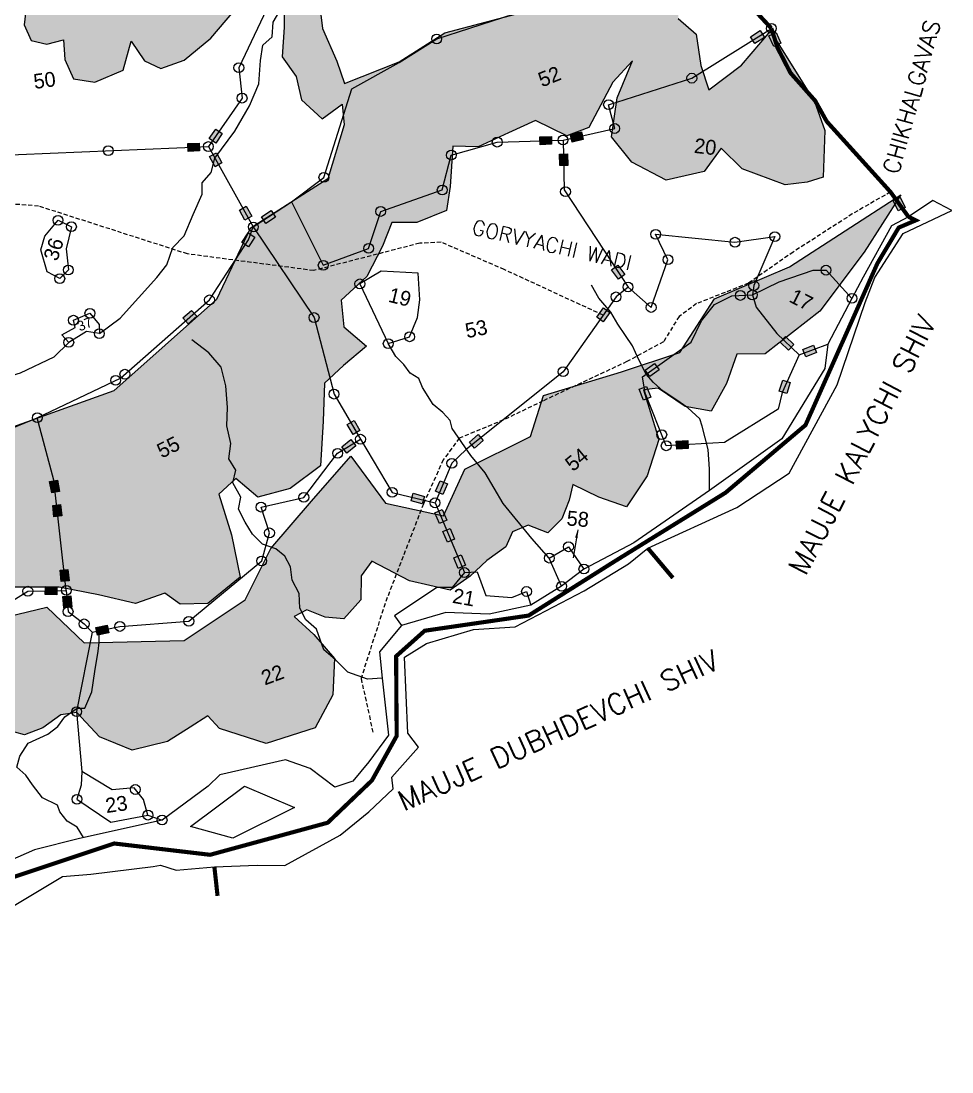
# Model space of a CAD drawing. Header units: metres. Extents: x 302946 to 305988, y 1950910 to 1953560.
# Drawn here: x 304876 to 305988, y 1950960 to 1952215 of the extents above; entities that cross this region are included whole.
import ezdxf

# ---------------------------------------------------------------- set-up
doc = ezdxf.new("R2010")
doc.units = ezdxf.units.M
for name, pattern in [('DASHDOT', [1, 0.5, -0.25, 0, -0.25]), ('DASHED', [0.75, 0.5, -0.25]), ('DIVIDE', [1.25, 0.5, -0.25, 0, -0.25, 0, -0.25])]:
    doc.linetypes.add(name, pattern=pattern)
for name, color, linetype in [('LINE_FOOTPATH', 1, 'DASHED'), ('LINE_WATER', 4, 'Continuous'), ('OFF', 1, 'Continuous'), ('POLY_HATCH', 12, 'Continuous'), ('POLY_PARCEL', 6, 'Continuous'), ('POLY_WATER', 4, 'Continuous'), ('SYM_ARROW', 1, 'Continuous'), ('SYM_STONE', 1, 'Continuous'), ('TEXT_MAPIN', 7, 'Continuous'), ('TEXT_MAPOUT', 7, 'Continuous'), ('TEXT_PARCEL', 7, 'Continuous'), ('V_BOUND_LINE', 7, 'Continuous'), ('V_BOUND_STREAM_LINE', 7, 'DASHDOT'), ('V_DIVIDE_LINE', 7, 'DIVIDE')]:
    doc.layers.add(name, color=color, linetype=linetype)
doc.styles.get("Standard").update_dxf_attribs({"font": 'simplex.shx'})
doc.styles.add('TEXT_MAP', font='')
doc.styles.get('TEXT_MAP').set_extended_font_data('Kruti Dev 050')
doc.dimstyles.get("Standard").update_dxf_attribs({"dimtxt": 0.18, "dimasz": 0.18, "dimexe": 0.18, "dimexo": 0.0625, "dimgap": 0.09, "dimtad": 0, "dimtih": 1, "dimtoh": 1, "dimdec": 4, "dimzin": 0, "dimdsep": 46, "dimtxsty": 'Standard', "dimcen": 0.09, "dimadec": 0, "dimazin": 0, "dimtfac": 1, "dimtdec": 4, "dimtofl": 0, "dimtmove": 0, "dimatfit": 3, "dimfxl": 1, "dimtolj": 1, "dimtzin": 0, "dimarcsym": 0})

# ---------------------------------------------------------------- blocks, each defined once
blk = doc.blocks.new('STONE')
blk.add_circle((0, 0), 0.851)
blk = doc.blocks.new('STONESQUAREFILLED')
blk.add_hatch(color=256).paths.add_polyline_path([(0.7, -0.48), (0.7, 0.48), (-0.7, 0.48), (-0.7, -0.48)])
blk.add_lwpolyline([(-0.7, 0.48), (0.7, 0.48), (0.7, -0.48), (-0.7, -0.48)], close=True)
blk = doc.blocks.new('TEXTARROW')
blk.add_leader([(0.04, -0.01), (8.68, -0.01)], dimstyle='Standard', override={"dimtxt": 2.5, "dimasz": 2.5, "dimexe": 1.25, "dimexo": 0.625, "dimgap": 0.625, "dimtad": 1, "dimtih": 0, "dimtoh": 0, "dimzin": 8, "dimcen": 2.5, "dimtofl": 1})

msp = doc.modelspace()

# ---------------------------------------------------------------- hatches: boundary and pattern name
at = {"layer": 'POLY_HATCH'}
h = msp.add_hatch(dxfattribs=at)
h.set_pattern_fill('ZIGZAG', color=256, scale=9.852331, angle=-13.659, style=0)
h.set_pattern_definition([(346.341, (302661.87, 1951015.68), (37.78329, 23.00965), [31.28115, -31.28115]), (76.341, (302692.268, 1951008.293), (-23.00965, 37.78329), [31.28115, -31.28115])])
h.paths.add_polyline_path([(304968.4, 1951529.7), (305012.9, 1951519.4), (305047.7, 1951531.7), (305066.2, 1951518.6), (305099.2, 1951519.2), (305137.6, 1951550.7), (305127.2, 1951601.1), (305112.2, 1951649.7), (305132.4, 1951668.5), (305158.9, 1951646.4), (305197.3, 1951656.8), (305233.6, 1951683.7), (305236.9, 1951736.9), (305238.4, 1951782.5), (305261.2, 1951803.7), (305288.6, 1951826.8), (305261.4, 1951850), (305258.4, 1951881.5), (305289.1, 1951909.9), (305307.5, 1951946.3), (305318.9, 1951974.3), (305348.7, 1951974.6), (305384, 1951988.7), (305388.4, 1952017.4), (305391.6, 1952065.6), (305422.1, 1952064.7), (305458.1, 1952081.7), (305490.5, 1952096.5), (305527.9, 1952077.9), (305554.1, 1952088.1), (305582.9, 1952142.2), (305606.3, 1952167.8), (305587.9, 1952123.3), (305581.2, 1952077), (305605.6, 1952046.4), (305646.3, 1952024.9), (305691.8, 1952035.5), (305712.2, 1952063.3), (305737, 1952038.6), (305788.4, 1952019.6), (305815, 1952022.7), (305834.1, 1952028.7), (305836, 1952084.2), (305823.7, 1952119), (305770.9, 1952202.9), (305736.3, 1952162.4), (305697.3, 1952133), (305687.7, 1952162.1), (305682.1, 1952199.3), (305660.9, 1952218.1), (305663.1, 1952258.4), (305586.2, 1952251.4), (305524, 1952238.7), (305382.1, 1952201.1), (305327.7, 1952166.4), (305262.3, 1952140.4), (305253.1, 1952167.3), (305235.9, 1952206.3), (305225.2, 1952293.2), (305186, 1952306.7), (305126.4, 1952271.3), (305045.1, 1952242.1), (304990.5, 1952235.7), (304955.8, 1952244.6), (304919.9, 1952260.9), (304888.7, 1952301.3), (304847.3, 1952328), (304808.5, 1952336.9), (304763.8, 1952346.3), (304752.6, 1952368.7), (304755.2, 1952393.8), (304761.3, 1952421), (304772.7, 1952470.2), (304821, 1952567), (304796.2, 1952583.6), (304767.8, 1952614.2), (304742.5, 1952603.7), (304736.6, 1952589.5), (304702.6, 1952530.7), (304654.1, 1952495.5), (304605.4, 1952463.5), (304545, 1952474.6), (304480, 1952496), (304435.7, 1952519.3), (304404.7, 1952547.6), (304400.2, 1952589.5), (304382.9, 1952632.6), (304366.2, 1952661.4), (304343.7, 1952691.5), (304355.6, 1952713.4), (304371.8, 1952728.1), (304394.7, 1952741.2), (304398.7, 1952755.8), (304407, 1952775.5), (304436.6, 1952791), (304463.2, 1952786.1), (304490.9, 1952790), (304515.2, 1952800.7), (304521.4, 1952815.8), (304527.3, 1952834.1), (304541.2, 1952847.4), (304560.8, 1952851.2), (304576.7, 1952873), (304593.8, 1952899.6), (304611.3, 1952936.3), (304537.2, 1952961.8), (304535.7, 1952949.6), (304494.6, 1952953), (304472.7, 1952968.9), (304449.8, 1952967.9), (304425.7, 1952991.4), (304401.6, 1953010.9), (304380.8, 1952981.2), (304356.3, 1952916), (304317.7, 1952875.4), (304279.5, 1952874.1), (304251.8, 1952862.2), (304213.4, 1952830.7), (304206.4, 1952791.5), (304171.2, 1952765.2), (304153.2, 1952738.8), (304124.7, 1952715), (304090.9, 1952698.5), (304085.4, 1952719.5), (304087.8, 1952756.7), (304098.2, 1952793.1), (304112.4, 1952816.3), (304101.9, 1952837.6), (304104.7, 1952863.6), (304118.2, 1952896.2), (304117.6, 1952925.1), (304128.3, 1952950.2), (304148.1, 1953033.7), (304135.9, 1953075), (304128.7, 1953060.1), (304103.1, 1952998.2), (304103.9, 1952962.2), (304077.1, 1952936.9), (304075.5, 1952911.6), (304062.4, 1952897.1), (304043.2, 1952866), (304053, 1952845.9), (304060.4, 1952820.4), (304032.6, 1952795.4), (304033.3, 1952775.5), (303996.3, 1952704.3), (303982.7, 1952629.4), (303973.5, 1952564.6), (304007.9, 1952525.4), (304070.4, 1952526.9), (304129.2, 1952579.7), (304166.7, 1952648.8), (304197.9, 1952692.2), (304213.6, 1952683.8), (304188.3, 1952631.9), (304147.2, 1952576.9), (304133.6, 1952519.1), (304112.1, 1952482.5), (304114.2, 1952443.1), (304093.8, 1952403.2), (304046.3, 1952379.9), (303988.7, 1952390.4), (303965, 1952431.9), (303948.9, 1952475.7), (303938.9, 1952528.1), (303944.4, 1952573.7), (303957.1, 1952615.5), (303979.3, 1952650.9), (303976.6, 1952679.3), (303983.2, 1952708.5), (303988.9, 1952733.9), (304017.1, 1952794.1), (304021.3, 1952859.2), (304046.7, 1952924.1), (303989.8, 1952874.9), (303961.7, 1952819.7), (303957.8, 1952755.6), (303935, 1952730.3), (303936.5, 1952693.1), (303904.1, 1952657.1), (303894.2, 1952614.6), (303872.6, 1952598.2), (303841.6, 1952547.7), (303848.5, 1952524.3), (303830.2, 1952513.1), (303808.6, 1952488.6), (303805.7, 1952466.6), (303778.8, 1952453.5), (303768.8, 1952401.9), (303734.2, 1952365.4), (303678.5, 1952350.2), (303647.4, 1952311.9), (303626.9, 1952296.2), (303595.5, 1952322.5), (303545.6, 1952289.7), (303494, 1952262.4), (303465.6, 1952214.3), (303455, 1952218.4), (303409.4, 1952190.6), (303386.5, 1952140.2), (303369, 1952103.6), (303338.6, 1952080.2), (303323, 1952051.2), (303314.2, 1952025.6), (303299.6, 1951992.3), (303298.7, 1951957.7), (303316.9, 1951926.5), (303310.5, 1951902.4), (303300.8, 1951877), (303316.6, 1951848.4), (303317.6, 1951825.5), (303321.4, 1951784.7), (303359, 1951758.9), (303388.9, 1951730), (303384.5, 1951693.2), (303347.4, 1951667.4), (303306.3, 1951641.6), (303292.6, 1951604), (303325.8, 1951568.2), (303341.6, 1951543.7), (303301.5, 1951530.7), (303300, 1951501.4), (303326.2, 1951474.3), (303376.8, 1951443.3), (303362.4, 1951436.2), (303353.1, 1951416.8), (303367.3, 1951389.7), (303422, 1951413.2), (303412.8, 1951377.6), (303440.5, 1951318.9), (303482.4, 1951290), (303490.6, 1951255.2), (303532, 1951248.7), (303536.1, 1951218), (303612, 1951170.8), (303727.3, 1951115), (303780.5, 1951074.3), (303802.1, 1951032.2), (303834.4, 1950996.7), (303864.2, 1951005), (303892.8, 1951008.7), (303915.6, 1950996.6), (303938.7, 1950985.4), (303965.4, 1950997.6), (303998.1, 1950997.2), (304027.1, 1950989.7), (304050.5, 1951000.6), (304072.4, 1951009.9), (304088.5, 1951003.5), (304151.2, 1951014), (304207, 1951021.1), (304273.6, 1951035.7), (304321, 1951054), (304361.2, 1951076), (304401, 1951088), (304438.7, 1951091.4), (304474.1, 1951114.6), (304501.9, 1951139.6), (304531.4, 1951130), (304575.6, 1951122.7), (304628, 1951132.7), (304676.3, 1951154.8), (304712.8, 1951194.8), (304745.3, 1951230.8), (304730.9, 1951265.1), (304707.2, 1951294.6), (304730.6, 1951309.6), (304772.6, 1951305.9), (304815, 1951316.3), (304834.7, 1951349.4), (304832.7, 1951380.6), (304839.3, 1951397.7), (304857, 1951368.6), (304880.3, 1951362.5), (304902, 1951370.8), (304923.5, 1951386.3), (304942.8, 1951389.2), (304969.6, 1951360), (305008.6, 1951343.9), (305051, 1951354.3), (305077.9, 1951371.5), (305098.9, 1951385), (305112.9, 1951370), (305168.6, 1951351.9), (305227.2, 1951370.5), (305248.4, 1951410.2), (305250.4, 1951453.6), (305225.6, 1951482.4), (305202, 1951503.8), (305217.5, 1951511.6), (305239.1, 1951502.8), (305261.4, 1951500.9), (305281.6, 1951523.8), (305282, 1951552.4), (305294.8, 1951570), (305340.1, 1951546.4), (305388.4, 1951535.1), (305412.2, 1951552.1), (305432.4, 1951570.8), (305455, 1951587), (305462.9, 1951604.8), (305481.5, 1951612.9), (305505, 1951603.7), (305521.7, 1951620.3), (305530.7, 1951642.8), (305534.8, 1951661.5), (305565.9, 1951646.4), (305599, 1951634.8), (305623.6, 1951671.7), (305637.7, 1951715.2), (305619.3, 1951774.6), (305636.9, 1951776.4), (305669, 1951754.5), (305700, 1951749), (305718.6, 1951782.3), (305730.7, 1951817.2), (305764.6, 1951817.5), (305830.1, 1951868.7), (305883, 1951939.1), (305926.5, 1952007.7), (305793.9, 1951921.4), (305704.3, 1951883.1), (305662.9, 1951819), (305593.2, 1951796.1), (305500, 1951767.8), (305484.5, 1951718.6), (305405.9, 1951679.7), (305380.6, 1951623.8), (305311.2, 1951639.2), (305269.7, 1951695.1), (305222.8, 1951641.5), (305174.3, 1951585.1), (305143.7, 1951523.5), (305070.8, 1951475.1), (304951.4, 1951472.3), (304906.7, 1951515), (304838.7, 1951498.7), (304798.8, 1951532.1), (304746.5, 1951464.6), (304709.4, 1951476.1), (304704.7, 1951425.3), (304650.3, 1951382.5), (304596.1, 1951394.2), (304577.4, 1951331.7), (304491.6, 1951288.4), (304425.4, 1951246.5), (304353.8, 1951211.9), (304291, 1951155.1), (304248.9, 1951174.9), (304204.1, 1951196.4), (304212, 1951164.7), (304200, 1951133.8), (304175.1, 1951133.3), (304160.6, 1951117.1), (304132.5, 1951107.3), (304107.8, 1951078.5), (304059.7, 1951065.5), (304026.7, 1951035.7), (303986.7, 1951043.9), (303942.4, 1951038), (303898.1, 1951057.3), (303854.6, 1951059.3), (303846.6, 1951107.2), (303821.5, 1951105.7), (303793.2, 1951112.1), (303790, 1951142.6), (303740.4, 1951173.3), (303721.5, 1951213.8), (303672, 1951224.3), (303654, 1951260.4), (303602.8, 1951280.4), (303613.8, 1951327.7), (303589.9, 1951322.9), (303578.5, 1951344.4), (303558.5, 1951351.7), (303559.5, 1951370.2), (303525.4, 1951364.8), (303500.9, 1951403.6), (303478.6, 1951446.8), (303452.8, 1951487.9), (303440.3, 1951521.7), (303439, 1951555.9), (303426, 1951583.7), (303436.2, 1951607), (303428.9, 1951645.6), (303447.4, 1951686), (303491.8, 1951713), (303484.2, 1951733.5), (303444.2, 1951775), (303427.7, 1951816.9), (303413.2, 1951863.3), (303405.8, 1951910), (303395, 1951946.4), (303384, 1951973.8), (303397.7, 1952003.3), (303386.2, 1952032.8), (303399.5, 1952056.3), (303420.8, 1952054.7), (303422, 1952074.1), (303397.6, 1952104.7), (303408.8, 1952123.7), (303432, 1952154.9), (303465.1, 1952168.5), (303499.6, 1952187.9), (303523.7, 1952216.3), (303569.7, 1952233), (303575.8, 1952252.1), (303625.8, 1952268.7), (303631.8, 1952245.5), (303611.4, 1952221.7), (303593.5, 1952208.4), (303553.6, 1952212.6), (303520.9, 1952179.7), (303508.4, 1952134.8), (303539.8, 1952087.3), (303536.1, 1952057.4), (303525.6, 1952012), (303550.1, 1951965.2), (303588.5, 1951959.4), (303579.8, 1951925.7), (303570.1, 1951875.1), (303617.1, 1951838), (303685.8, 1951806.6), (303686.8, 1951779.7), (303616.5, 1951767), (303559.2, 1951745.1), (303576.1, 1951688), (303573.2, 1951644.8), (303577, 1951600), (303568.4, 1951575.3), (303525.7, 1951542.9), (303500.6, 1951500), (303519.2, 1951445.5), (303574.8, 1951410.3), (303630.8, 1951385.1), (303655.3, 1951338.3), (303684.1, 1951313.7), (303697.2, 1951265.6), (303752, 1951235.6), (303762.1, 1951208.4), (303803, 1951162.7), (303845.3, 1951126.7), (303878.2, 1951135.3), (303913.8, 1951140.8), (303901.8, 1951101.8), (303942.9, 1951065.1), (303999.6, 1951076.1), (304033.8, 1951110.6), (304055.4, 1951164.4), (304097.9, 1951158.6), (304139.1, 1951180.4), (304146.4, 1951212.4), (304167.2, 1951246.2), (304192.2, 1951259.8), (304234.8, 1951220.7), (304284.5, 1951199), (304307.8, 1951226.2), (304300.5, 1951260.7), (304340.7, 1951257.5), (304399.6, 1951260.9), (304422.9, 1951305.1), (304437.1, 1951340.5), (304471.1, 1951328.7), (304517.5, 1951355.3), (304548.2, 1951396.8), (304554.8, 1951434), (304559.2, 1951458.7), (304579.7, 1951441.1), (304619.5, 1951419.8), (304647.7, 1951450.8), (304669.1, 1951503.6), (304698.4, 1951530.3), (304727.8, 1951520.6), (304760, 1951526.4), (304760.9, 1951552.9), (304791.5, 1951548), (304857.4, 1951538.6), (304921.6, 1951538.6)])
h.paths.add_polyline_path([(304830.1, 1951717.3), (304741.2, 1951697.2), (304618.3, 1951637.9), (304582.5, 1951626.9), (304438.5, 1951536.3), (304371.4, 1951528.6), (304325.8, 1951524.8), (304313.3, 1951483.3), (304203.2, 1951484.2), (304148.2, 1951426.1), (304097.8, 1951402.3), (304065.9, 1951395.2), (304054.8, 1951446.4), (304042.5, 1951536.1), (304026.4, 1951629.7), (303949.3, 1951634.5), (303844.4, 1951607.8), (303769, 1951536.4), (303737.3, 1951518.7), (303657.5, 1951500.2), (303595.7, 1951485.1), (303612.2, 1951535.2), (303672.8, 1951616.9), (303715.2, 1951694.3), (303769.7, 1951742.9), (303752.8, 1951817.5), (303746.2, 1951867.5), (303714.4, 1951904.5), (303706.1, 1951978.9), (303681, 1952067), (303637.2, 1952126.1), (303671.7, 1952167.1), (303682.8, 1952210.9), (303737.8, 1952225.9), (303789.6, 1952239.6), (303792.4, 1952213.5), (303853.1, 1952291.3), (303893.8, 1952271.4), (303946, 1952259.2), (304004.1, 1952245.1), (304035.4, 1952263.3), (304149, 1952242.9), (304167.2, 1952268.7), (304194.6, 1952284.6), (304227.8, 1952316.3), (304242, 1952365.1), (304248.2, 1952408.2), (304254.2, 1952446.6), (304254.4, 1952489.2), (304254.9, 1952540.4), (304253.9, 1952593.8), (304280, 1952604.3), (304299.8, 1952576.9), (304332.6, 1952556), (304328.7, 1952506.6), (304344.5, 1952474.5), (304377.7, 1952466.9), (304419.4, 1952463), (304454.8, 1952432.8), (304495.3, 1952411.9), (304526.6, 1952424), (304541.1, 1952406.6), (304573.6, 1952392.4), (304613.9, 1952413.8), (304627.5, 1952424.4), (304647.2, 1952408.6), (304688.3, 1952433.6), (304702.7, 1952455.5), (304708.8, 1952478.5), (304737.1, 1952498), (304746.6, 1952543.1), (304762.3, 1952582), (304777.8, 1952541.3), (304767.4, 1952488.7), (304740.9, 1952456.3), (304727.4, 1952418.8), (304712.3, 1952390.4), (304705, 1952350.4), (304722.1, 1952316.1), (304755.4, 1952300.8), (304786.5, 1952304.3), (304798.8, 1952301.7), (304791.4, 1952273.3), (304782.9, 1952240.4), (304794.9, 1952224.5), (304817.3, 1952211.9), (304848.1, 1952218.3), (304881.7, 1952227.9), (304879.9, 1952210.6), (304888.3, 1952191.8), (304906.9, 1952187.7), (304926.9, 1952192.9), (304928.3, 1952169.1), (304938.6, 1952146), (304964, 1952142.2), (304997.8, 1952156.5), (305007.6, 1952191.1), (305023.5, 1952167.5), (305042.9, 1952158.5), (305070.8, 1952168.5), (305102.6, 1952194.8), (305130.1, 1952227), (305161.6, 1952236.1), (305190.6, 1952239.1), (305190.3, 1952208), (305187.9, 1952172.6), (305204.7, 1952148.9), (305210.9, 1952121), (305235.6, 1952098.2), (305259.6, 1952115.9), (305261.7, 1952091), (305242.2, 1952026.6), (305149.5, 1951967.2), (305109.3, 1951882.5), (304986.7, 1951773.2)], flags=16)
h.paths.add_polyline_path([(304189.5, 1952330.2), (304128.4, 1952296.9), (304017.3, 1952294.1), (303917.2, 1952336.1), (303837.7, 1952342.6), (303778.6, 1952307.6), (303705.4, 1952274.9), (303674.7, 1952281.7), (303745.3, 1952323.6), (303806.4, 1952361.8), (303836.1, 1952401.4), (303882.8, 1952485.7), (303913, 1952542.3), (303910.4, 1952488.8), (303846.3, 1952383.1), (303922.8, 1952359.1), (304005.6, 1952321.3), (304094.8, 1952324.6), (304175.9, 1952384.6), (304184.9, 1952484.2), (304191.9, 1952548.2), (304218.8, 1952644), (304230.6, 1952727.6), (304245.1, 1952764.9), (304302.1, 1952826), (304375.9, 1952846.4), (304410.3, 1952925.1), (304486.3, 1952919.5), (304493.2, 1952859.9), (304447.1, 1952823), (304383.2, 1952813.6), (304332, 1952801.1), (304299.1, 1952748.7), (304285.4, 1952674.7), (304253.9, 1952642.8), (304226.3, 1952581.9), (304215.3, 1952448.8)], flags=16)
h.paths.add_polyline_path([(304008.2, 1951290.9), (304003.4, 1951227.6), (303963.2, 1951220.2), (303886, 1951288.7), (303815.5, 1951318.1), (303774.5, 1951368), (303769.1, 1951409.3), (303796.1, 1951416.6), (303819.4, 1951367.7), (303871.7, 1951374.6), (303915.6, 1951434.1), (303932.4, 1951426), (303924.6, 1951356.9), (303967.1, 1951306.6)], flags=16)

# ---------------------------------------------------------------- linework, layer by layer
at = {"layer": 'LINE_FOOTPATH', "ltscale": 10}
for points in [[(305571.2, 1951863.7), (305453.1, 1951918.2), (305377.6, 1951950.9), (305352.1, 1951949.7), (305225.4, 1951917), (305074.7, 1951936.9), (304896.9, 1951994.1), (304815.7, 1952000.2), (304735.9, 1951996), (304654.5, 1952010.7), (304617.3, 1952018.6), (304569.3, 1951934.9)], [(305914.3, 1952011), (305868.7, 1951984.7), (305798.1, 1951939.2), (305744.6, 1951901.9), (305682.8, 1951877.5), (305661.9, 1951862.3), (305643.1, 1951831.7), (305599.5, 1951808.2), (305499.1, 1951761.2), (305452.1, 1951738.5), (305399.4, 1951716.7), (305380.2, 1951690.9), (305356.5, 1951638.2), (305310.7, 1951519.3), (305282, 1951429.5), (305292.1, 1951385), (305296.1, 1951364.5)]]:
    msp.add_lwpolyline(points, dxfattribs=at)
at = {"layer": 'LINE_WATER'}
for points in [[(304969.6, 1951841.7), (304994.3, 1951860), (305038.3, 1951908.8), (305050.1, 1951923.8), (305057.4, 1951944.4), (305070.9, 1951958.4), (305081.4, 1951984.1), (305092.2, 1952008.4), (305092.5, 1952021.7), (305103, 1952034.4), (305107.4, 1952051.4), (305131.2, 1952083.4), (305148.7, 1952114), (305160, 1952140.2), (305161.8, 1952168), (305164.7, 1952186.5), (305175.9, 1952196.4), (305177.2, 1952214), (305189, 1952234.2), (305191.8, 1952257.9), (305194.3, 1952273.2), (305204.3, 1952286), (305211.3, 1952303.2), (305218.1, 1952327.2)], [(305698.1, 1951654.4), (305698.3, 1951679.8), (305696.7, 1951703.1), (305689.4, 1951731.2), (305686.7, 1951739.7), (305672.5, 1951752.9), (305657.8, 1951762.9), (305642.8, 1951773), (305631.2, 1951783.3), (305622.4, 1951793.1), (305613.2, 1951811.2), (305606.2, 1951827), (305597.8, 1951839.5), (305588.7, 1951853.1), (305580.3, 1951867.2), (305566, 1951884.1), (305557.4, 1951899.7)], [(304580.4, 1951746.3), (304621.7, 1951752.6), (304628.8, 1951763.2), (304671.1, 1951761.7), (304690, 1951768.5), (304703.6, 1951766.8), (304722.9, 1951770.3), (304745.5, 1951773.5), (304766.9, 1951777.1), (304790.1, 1951780.3), (304801.2, 1951779.2), (304829.4, 1951781.1), (304875.3, 1951795), (304915.5, 1951814.1), (304933, 1951831.2)], [(305307.4, 1951430.1), (305289.8, 1951429), (305266.4, 1951437.2), (305251.6, 1951451.9), (305237.5, 1951464), (305228.8, 1951488.5), (305216.1, 1951499.9), (305208.9, 1951513.7), (305208, 1951531), (305199.8, 1951547.2), (305197.8, 1951562.9), (305191.1, 1951575.9), (305180.3, 1951584.7), (305164.2, 1951590), (305152.5, 1951602.1), (305143.7, 1951616.6), (305135.6, 1951631.9), (305138.3, 1951646.1), (305128.8, 1951663.3), (305132.7, 1951678.5), (305124.2, 1951691.9), (305126.7, 1951710.6), (305121.8, 1951731.4), (305122.7, 1951753.5), (305120.7, 1951779.5), (305115, 1951801.8), (305100.1, 1951818.7), (305079.9, 1951834.4)], [(305506.9, 1951573.5), (305486, 1951597), (305451.9, 1951638.9), (305430.4, 1951675.4), (305413.2, 1951696), (305391, 1951728.5), (305388.5, 1951738), (305379.7, 1951747.5), (305368, 1951757), (305355.5, 1951777.4), (305351, 1951788.2), (305340.8, 1951794.5), (305333.3, 1951804.8), (305323.6, 1951814.5), (305314.5, 1951829.7)], [(304950.7, 1951239.7), (304943.2, 1951252.1), (304931, 1951259), (304922.2, 1951270.5), (304919.7, 1951278.4), (304901.7, 1951286.9), (304889.6, 1951302.4), (304881.6, 1951314.1), (304871, 1951323.6), (304874.4, 1951336.8), (304884.4, 1951352.3), (304908.1, 1951363), (304920.1, 1951372.4), (304928.5, 1951384), (304943.2, 1951394.1), (304952.3, 1951394.2), (304960.4, 1951413.7), (304964.3, 1951437.8), (304968.3, 1951462.2), (304969.2, 1951472.8), (304969.2, 1951486.6)]]:
    msp.add_lwpolyline(points, dxfattribs=at)
at = {"layer": 'OFF'}
msp.add_lwpolyline([(305987.7, 1951988.9), (305964.8, 1952000.7)], dxfattribs=at)
at = {"layer": 'POLY_HATCH'}
for points in [[(305225.2, 1952293.2), (305235.9, 1952206.3), (305253.1, 1952167.3), (305262.3, 1952140.4), (305327.7, 1952166.4), (305382.1, 1952201.1), (305524, 1952238.7)], [(305190.6, 1952239.1), (305190.3, 1952208), (305187.9, 1952172.6), (305204.7, 1952148.9), (305210.9, 1952121), (305235.6, 1952098.2), (305259.6, 1952115.9), (305261.7, 1952091), (305242.2, 1952026.6), (305149.5, 1951967.2), (305109.3, 1951882.5), (304986.7, 1951773.2), (304830.1, 1951717.3)], [(304881.7, 1952227.9), (304879.9, 1952210.6), (304888.3, 1952191.8), (304906.9, 1952187.7), (304926.9, 1952192.9), (304928.3, 1952169.1), (304938.6, 1952146), (304964, 1952142.2), (304997.8, 1952156.5), (305007.6, 1952191.1), (305023.5, 1952167.5), (305042.9, 1952158.5), (305070.8, 1952168.5), (305102.6, 1952194.8), (305130.1, 1952227)], [(305660.9, 1952218.1), (305682.1, 1952199.3), (305687.7, 1952162.1), (305697.3, 1952133), (305736.3, 1952162.4), (305770.9, 1952202.9), (305823.7, 1952119), (305836, 1952084.2), (305834.1, 1952028.7), (305815, 1952022.7), (305788.4, 1952019.6), (305737, 1952038.6), (305712.2, 1952063.3), (305691.8, 1952035.5), (305646.3, 1952024.9), (305605.6, 1952046.4), (305581.2, 1952077), (305587.9, 1952123.3), (305606.3, 1952167.8), (305606.3, 1952167.8), (305582.9, 1952142.2), (305554.1, 1952088.1), (305527.9, 1952077.9), (305490.5, 1952096.5), (305458.1, 1952081.7), (305422.1, 1952064.7), (305391.6, 1952065.6), (305388.4, 1952017.4), (305384, 1951988.7), (305348.7, 1951974.6), (305318.9, 1951974.3), (305307.5, 1951946.3), (305289.1, 1951909.9), (305258.4, 1951881.5), (305261.4, 1951850), (305288.6, 1951826.8), (305261.2, 1951803.7), (305238.4, 1951782.5), (305236.9, 1951736.9), (305233.6, 1951683.7), (305197.3, 1951656.8), (305158.9, 1951646.4), (305132.4, 1951668.5), (305112.2, 1951649.7), (305127.2, 1951601.1), (305137.6, 1951550.7), (305099.2, 1951519.2), (305066.2, 1951518.6), (305047.7, 1951531.7), (305012.9, 1951519.4), (304968.4, 1951529.7), (304921.6, 1951538.6), (304857.4, 1951538.6)], [(304838.7, 1951498.7), (304906.7, 1951515), (304951.4, 1951472.3), (305070.8, 1951475.1), (305143.7, 1951523.5), (305174.3, 1951585.1), (305222.8, 1951641.5), (305269.7, 1951695.1), (305311.2, 1951639.2), (305380.6, 1951623.8), (305405.9, 1951679.7), (305484.5, 1951718.6), (305500, 1951767.8), (305593.2, 1951796.1), (305662.9, 1951819), (305704.3, 1951883.1), (305793.9, 1951921.4), (305926.5, 1952007.7), (305883, 1951939.1), (305830.1, 1951868.7), (305764.6, 1951817.5), (305730.7, 1951817.2), (305718.6, 1951782.3), (305700, 1951749), (305669, 1951754.5), (305636.9, 1951776.4), (305619.3, 1951774.6), (305637.7, 1951715.2), (305623.6, 1951671.7), (305599, 1951634.8), (305565.9, 1951646.4), (305534.8, 1951661.5), (305530.7, 1951642.8), (305521.7, 1951620.3), (305505, 1951603.7), (305481.5, 1951612.9), (305462.9, 1951604.8), (305455, 1951587), (305432.4, 1951570.8), (305412.2, 1951552.1), (305388.4, 1951535.1), (305340.1, 1951546.4), (305294.8, 1951570), (305282, 1951552.4), (305281.6, 1951523.8), (305261.4, 1951500.9), (305239.1, 1951502.8), (305217.5, 1951511.6), (305202, 1951503.8), (305225.6, 1951482.4), (305250.4, 1951453.6), (305248.4, 1951410.2), (305227.2, 1951370.5), (305168.6, 1951351.9), (305112.9, 1951370), (305098.9, 1951385), (305077.9, 1951371.5), (305051, 1951354.3), (305008.6, 1951343.9), (304969.6, 1951360), (304942.8, 1951389.2), (304923.5, 1951386.3), (304902, 1951370.8), (304880.3, 1951362.5), (304857, 1951368.6)]]:
    msp.add_lwpolyline(points, dxfattribs=at)
at = {"layer": 'POLY_PARCEL'}
for points in [[(305206.5, 1952323.5), (305202.5, 1952300), (305136.1, 1952159.4), (305140, 1952123.1), (305099.7, 1952065.2)], [(305199.1, 1951999.2), (305237.7, 1952028.4), (305270.9, 1952134), (305327.5, 1952165.8), (305372.4, 1952193.8), (305530, 1952245.4)], [(305523.3, 1952073), (305585, 1952086.8), (305577.6, 1952115.2), (305677.1, 1952146.9), (305772.1, 1952206.4)], [(304721.2, 1952049.3), (305099.7, 1952065.2)], [(305099.7, 1952065.2), (305153.4, 1951969.1)], [(305236.9, 1951923.3), (305291.1, 1951943.5), (305305.5, 1951987.7), (305379, 1952013.4), (305389.8, 1952055), (305444.7, 1952070.5), (305523.3, 1952073)], [(305523.3, 1952073), (305524.8, 1952013.4), (305600.9, 1951897.3)], [(305153.4, 1951969.1), (305199.1, 1951999.2)], [(305199.1, 1951999.2), (305236.9, 1951923.3)], [(304895.4, 1951741.2), (304994.6, 1951788.4), (305101.1, 1951882), (305147.5, 1951953.9), (305153.4, 1951969.1)], [(305153.4, 1951969.1), (305226, 1951860.9), (305249.8, 1951769.4), (305281.4, 1951715.5)], [(305600.9, 1951897.3), (305628.5, 1951873), (305648.6, 1951930), (305633.8, 1951960.4), (305728.6, 1951950.9), (305776.2, 1951957.6), (305751.1, 1951899.1), (305749.4, 1951888)], [(305749.4, 1951888), (305781.3, 1951903.7), (305821.8, 1951917.7), (305837.4, 1951917.5), (305868.3, 1951883.8)], [(305600.9, 1951897.3), (305586.6, 1951885.6), (305523.4, 1951796.2), (305407.4, 1951703.3), (305390.5, 1951686.8), (305370.4, 1951639.5)], [(305805.2, 1951816.5), (305785.1, 1951771.3), (305780.2, 1951751.4), (305716.1, 1951711.6), (305646.5, 1951707.7), (305621.3, 1951770.5), (305618.2, 1951790.1), (305676.4, 1951831.6), (305688.5, 1951857.1), (305704, 1951876.5), (305724.9, 1951886.9), (305749.4, 1951888)], [(305749.4, 1951888), (305754.1, 1951873.3), (305778.6, 1951841.8), (305805.2, 1951816.5)], [(305805.2, 1951816.5), (305839.5, 1951829)], [(304803.8, 1951703.7), (304895.4, 1951741.2)], [(304930, 1951534.9), (304915.1, 1951666.7), (304895.4, 1951741.2)], [(304960.9, 1951484.9), (304994, 1951491.8), (305076.4, 1951498), (305163.4, 1951570.1), (305172.7, 1951603.6), (305162.6, 1951634.4), (305213.7, 1951646), (305254.1, 1951698.7), (305281.4, 1951715.5)], [(305281.4, 1951715.5), (305319.2, 1951652), (305370.4, 1951639.5)], [(305370.4, 1951639.5), (305405.4, 1951556.3)], [(305521.5, 1951539.8), (305506.9, 1951573.5), (305529.8, 1951587), (305548.2, 1951560.4)], [(304569, 1951395.5), (304575.7, 1951418.8), (304604.8, 1951431.6), (304608.1, 1951409), (304677.6, 1951424), (304676.6, 1951459), (304709.1, 1951514.1), (304744.4, 1951501.4), (304790.6, 1951540.8), (304811.1, 1951557.6), (304833.4, 1951519.6), (304852.5, 1951514.4), (304884.1, 1951533.9), (304930, 1951534.9)], [(305405.4, 1951556.3), (305390.9, 1951538.2), (305372.4, 1951538.3), (305322.1, 1951504.7), (305330.3, 1951492.8)], [(305405.4, 1951556.3), (305420.8, 1951557), (305431.2, 1951529), (305462.2, 1951526.3), (305479.7, 1951533.6), (305484.8, 1951517.1)], [(304930, 1951534.9), (304932.2, 1951509.5), (304951.4, 1951494.9), (304960.9, 1951484.9)], [(304960.9, 1951484.9), (304942.4, 1951390.1), (304948.5, 1951318.7)], [(304948.5, 1951318.7), (304948, 1951302.1), (304942.7, 1951285.4), (304983.2, 1951258.1)], [(305027.5, 1951266.4), (305022.1, 1951285.1), (305011.1, 1951298.9), (304985, 1951296.6), (304948.5, 1951318.7)], [(304983.2, 1951258.1), (305027.5, 1951266.4)], [(305027.5, 1951266.4), (305044.5, 1951260.5)]]:
    msp.add_lwpolyline(points, dxfattribs=at)
for points in [[(304936.2, 1951969.4), (304929.8, 1951943.1), (304932.5, 1951917.8), (304922.3, 1951907.4), (304907.4, 1951915.7), (304899.5, 1951941.8), (304904.6, 1951958.1), (304920.2, 1951977.1)], [(305314.5, 1951829.7), (305340.1, 1951837.9), (305349.3, 1951860.8), (305352.2, 1951881.9), (305350.2, 1951913.8), (305306.1, 1951916.3), (305280.6, 1951901.1)], [(304938.6, 1951857.7), (304958.2, 1951866), (304969.2, 1951852.5), (304969.6, 1951841.7), (304954.1, 1951844.1), (304933, 1951831.2), (304924.6, 1951840.4), (304940.8, 1951849)], [(305078.2, 1951252.8), (305142.9, 1951301.1), (305202.5, 1951275.5), (305128.9, 1951239)]]:
    msp.add_lwpolyline(points, close=True, dxfattribs=at)
at = {"layer": 'POLY_WATER'}
for points in [[(305964.8, 1952000.7), (305935.7, 1951981.4)], [(305601.4, 1951566.7), (305624.5, 1951585.4), (305730.8, 1951634), (305793.3, 1951674.8), (305850.8, 1951780.7), (305884.2, 1951878.8), (305895.5, 1951908.7), (305929.4, 1951961.3), (305987.7, 1951988.9)], [(305935.7, 1951981.4), (305915.7, 1951970.4), (305881.6, 1951909.1), (305868.3, 1951883.8)], [(305868.3, 1951883.8), (305839.5, 1951829)], [(305839.5, 1951829), (305836, 1951800.2), (305784.7, 1951715.9), (305698.1, 1951654.4), (305607.8, 1951591.9), (305548.2, 1951560.4)], [(305548.4, 1951534.4), (305601.4, 1951566.7)], [(305548.2, 1951560.4), (305521.5, 1951539.8)], [(305521.5, 1951539.8), (305484.8, 1951517.1)], [(304865.8, 1951157.4), (304925.6, 1951193.2), (304959.4, 1951195.7), (305033.6, 1951205), (305042.5, 1951206.5), (305061.3, 1951200.8), (305106.9, 1951204.7), (305157.9, 1951206.8), (305191, 1951206.3), (305257.2, 1951242.4), (305291.5, 1951270.5), (305320.6, 1951297.7), (305318.7, 1951311.8), (305350.8, 1951347.4), (305337.8, 1951364.2), (305333.8, 1951455.1), (305360.2, 1951471.4), (305416.2, 1951488), (305466.2, 1951491.5), (305548.4, 1951534.4)], [(305484.8, 1951517.1), (305435.2, 1951506.4), (305383.5, 1951508.5), (305330.3, 1951492.8)], [(305330.3, 1951492.8), (305304, 1951461.4), (305307.4, 1951430.1), (305315, 1951362), (305291.2, 1951330), (305272.3, 1951307), (305250.9, 1951299.6), (305221.1, 1951322.3), (305191.9, 1951332.3), (305113.6, 1951314.4), (305099.6, 1951301.1), (305044.5, 1951260.5)], [(305044.5, 1951260.5), (304945.7, 1951238.6), (304892.2, 1951224.9), (304841.8, 1951203.1), (304835, 1951215.1)]]:
    msp.add_lwpolyline(points, dxfattribs=at)
at = {"layer": 'V_BOUND_LINE', "const_width": 4.93}
for points in [[(305670.9, 1952313.2), (305666.5, 1952285.7), (305705.7, 1952254.1), (305729.3, 1952244.5), (305740.4, 1952240.5), (305772.1, 1952206.4)], [(305772.1, 1952206.4), (305779.3, 1952183.5), (305794.8, 1952153.3), (305824.3, 1952120), (305838.1, 1952095.3), (305914.3, 1952011), (305935.7, 1951981.4)]]:
    msp.add_lwpolyline(points, dxfattribs=at)
at = {"layer": 'V_BOUND_STREAM_LINE', "ltscale": 10, "const_width": 4.93}
msp.add_lwpolyline([(303818.6, 1950979.3), (303853, 1950962), (304125.2, 1950984.1), (304345.4, 1951028.9), (304684.7, 1951131.7), (304987.2, 1951232.5), (305101.8, 1951219), (305242.2, 1951257.3), (305295.1, 1951307.9), (305324.6, 1951361), (305323.9, 1951456.2), (305358.1, 1951486.7), (305482.1, 1951504.8), (305586, 1951570.3), (305717.3, 1951651.6), (305812.8, 1951732.4), (305869.8, 1951860.4), (305898.6, 1951925.5), (305924.2, 1951968.4), (305944.4, 1951977), (305935.7, 1951981.4)], dxfattribs=at)
at = {"layer": 'V_DIVIDE_LINE', "ltscale": 10, "const_width": 4.93}
for points in [[(305624.5, 1951585.4), (305654.5, 1951549.8)], [(305106.9, 1951204.7), (305110.7, 1951169.9)]]:
    msp.add_lwpolyline(points, dxfattribs=at)

# ---------------------------------------------------------------- block references
at = {"layer": 'SYM_ARROW', "xscale": 3.940932394110741, "yscale": 3.940932394110741, "zscale": 3.940932394110741, "rotation": 260.871502700893}
msp.add_blockref('TEXTARROW', (305540.9, 1951607.5), dxfattribs=at)
at = {"layer": 'SYM_STONE'}
for name, p, xscale, yscale, zscale, rotation in [('STONESQUAREFILLED', (305755.5, 1952196), 9.852330985276854, 9.852330985276854, 9.852330985276854, 212.07491491263), ('STONE', (305772.1, 1952206.4), 6.896631689693798, 6.896631689693798, 6.896631689693798, 346.3410068614278), ('STONE', (305372.4, 1952193.8), 6.896631689693798, 6.896631689693798, 6.896631689693798, 346.3410068614278), ('STONESQUAREFILLED', (305776.3, 1952193.1), 9.852330985276854, 9.852330985276854, 9.852330985276854, 294.4490018460844), ('STONE', (305136.1, 1952159.4), 6.896631689693798, 6.896631689693798, 6.896631689693798, 346.3410068614278), ('STONE', (305677.1, 1952146.9), 6.896631689693798, 6.896631689693798, 6.896631689693798, 346.3410068614278), ('STONE', (305140, 1952123.1), 6.896631689693798, 6.896631689693798, 6.896631689693798, 346.3410068614278), ('STONE', (305577.6, 1952115.2), 6.896631689693798, 6.896631689693798, 6.896631689693798, 346.3410068614278), ('STONE', (305585, 1952086.8), 6.896631689693798, 6.896631689693798, 6.896631689693798, 346.3410068614278), ('STONESQUAREFILLED', (305108.5, 1952077.8), 9.852330985276856, 9.852330985276856, 9.852330985276856, 235.1755552568209), ('STONE', (305444.7, 1952070.5), 6.896631689693798, 6.896631689693798, 6.896631689693798, 346.3410068614278), ('STONESQUAREFILLED', (305502.6, 1952072.4), 9.852330985276854, 9.852330985276854, 9.852330985276854, 1.805983375971253), ('STONE', (305523.3, 1952073), 6.896631689693798, 6.896631689693798, 6.896631689693798, 346.3410068614278), ('STONESQUAREFILLED', (305539.7, 1952076.7), 9.852330985276856, 9.852330985276856, 9.852330985276856, 12.61312040636377), ('STONE', (304980.1, 1952060.2), 6.896631689693798, 6.896631689693798, 6.896631689693798, 346.3410068614278), ('STONESQUAREFILLED', (305082.1, 1952064.4), 9.852330985276856, 9.852330985276856, 9.852330985276856, 2.401436197318863), ('STONE', (305099.7, 1952065.2), 6.896631689693798, 6.896631689693798, 6.896631689693798, 346.3410068614278), ('STONESQUAREFILLED', (305108.5, 1952049.5), 9.852330985276854, 9.852330985276854, 9.852330985276854, 299.1760409913658), ('STONE', (305389.8, 1952055), 6.896631689693798, 6.896631689693798, 6.896631689693798, 346.3410068614278), ('STONESQUAREFILLED', (305523.9, 1952049.4), 9.852330985276856, 9.852330985276856, 9.852330985276856, 271.4693338602473), ('STONE', (305237.7, 1952028.4), 6.896631689693798, 6.896631689693798, 6.896631689693798, 346.3410068614278), ('STONE', (305379, 1952013.4), 6.896631689693798, 6.896631689693798, 6.896631689693798, 346.3410068614278), ('STONE', (305526.2, 1952011.3), 6.896631689693798, 6.896631689693798, 6.896631689693798, 346.3410068614278), ('STONESQUAREFILLED', (305924.7, 1951996.6), 9.852330985276854, 9.852330985276854, 9.852330985276854, 296.8371607556232), ('STONESQUAREFILLED', (305144.2, 1951985.6), 9.852330985276854, 9.852330985276854, 9.852330985276854, 299.1760409913656), ('STONESQUAREFILLED', (305171.7, 1951981.1), 9.852330985276854, 9.852330985276854, 9.852330985276854, 213.3609355164003), ('STONE', (305305.5, 1951987.7), 6.896631689693798, 6.896631689693798, 6.896631689693798, 346.3410068614278), ('STONE', (304920.2, 1951977.1), 6.896631689693798, 6.896631689693798, 6.896631689693798, 346.3410068614278), ('STONE', (304936.2, 1951969.4), 6.896631689693798, 6.896631689693798, 6.896631689693798, 346.3410068614278), ('STONE', (305153.4, 1951969.1), 6.896631689693798, 6.896631689693798, 6.896631689693798, 346.3410068614278), ('STONE', (305633.8, 1951960.4), 6.896631689693798, 6.896631689693798, 6.896631689693798, 346.3410068614278), ('STONE', (305776.2, 1951957.6), 6.896631689693798, 6.896631689693798, 6.896631689693798, 346.3410068614278), ('STONESQUAREFILLED', (305147.5, 1951953.9), 9.852330985276854, 9.852330985276854, 9.852330985276854, 237.128556621443), ('STONE', (305291.1, 1951943.5), 6.896631689693798, 6.896631689693798, 6.896631689693798, 346.3410068614278), ('STONE', (305728.6, 1951950.9), 6.896631689693798, 6.896631689693798, 6.896631689693798, 346.3410068614278), ('STONE', (305236.9, 1951923.3), 6.896631689693798, 6.896631689693798, 6.896631689693798, 346.3410068614278), ('STONE', (305648.6, 1951930), 6.896631689693798, 6.896631689693798, 6.896631689693798, 346.3410068614278), ('STONE', (304922.3, 1951907.4), 6.896631689693798, 6.896631689693798, 6.896631689693798, 346.3410068614278), ('STONE', (304932.5, 1951917.8), 6.896631689693798, 6.896631689693798, 6.896631689693798, 346.3410068614278), ('STONESQUAREFILLED', (305589.2, 1951915.1), 9.852330985276854, 9.852330985276854, 9.852330985276854, 306.6422168244841), ('STONE', (305837.4, 1951917.5), 6.896631689693798, 6.896631689693798, 6.896631689693798, 346.3410068614278), ('STONE', (305280.6, 1951901.1), 6.896631689693798, 6.896631689693798, 6.896631689693798, 346.3410068614278), ('STONE', (305600.9, 1951897.3), 6.896631689693798, 6.896631689693798, 6.896631689693798, 346.3410068614278), ('STONE', (305751.1, 1951899.1), 6.896631689693798, 6.896631689693798, 6.896631689693798, 346.3410068614278), ('STONE', (305101.1, 1951882), 6.896631689693798, 6.896631689693798, 6.896631689693798, 346.3410068614278), ('STONE', (305586.6, 1951885.6), 6.896631689693798, 6.896631689693798, 6.896631689693798, 346.3410068614278), ('STONE', (305735.1, 1951887.3), 6.896631689693798, 6.896631689693798, 6.896631689693798, 346.3410068614278), ('STONE', (305749.4, 1951888), 6.896631689693798, 6.896631689693798, 6.896631689693798, 346.3410068614278), ('STONE', (305868.3, 1951883.8), 6.896631689693798, 6.896631689693798, 6.896631689693798, 346.3410068614278), ('STONE', (305628.5, 1951873), 6.896631689693798, 6.896631689693798, 6.896631689693798, 346.3410068614278), ('STONE', (304938.6, 1951857.7), 6.896631689693798, 6.896631689693798, 6.896631689693798, 346.3410068614278), ('STONE', (304958.2, 1951866), 6.896631689693798, 6.896631689693798, 6.896631689693798, 346.3410068614278), ('STONESQUAREFILLED', (305077.6, 1951861.4), 9.852330985276854, 9.852330985276854, 9.852330985276854, 221.3027137419911), ('STONE', (305226, 1951860.9), 6.896631689693798, 6.896631689693798, 6.896631689693798, 346.3410068614278), ('STONESQUAREFILLED', (305571.5, 1951864.2), 9.852330985276856, 9.852330985276856, 9.852330985276856, 234.7370019542862), ('STONE', (304933, 1951831.2), 6.896631689693798, 6.896631689693798, 6.896631689693798, 346.3410068614278), ('STONE', (304969.6, 1951841.7), 6.896631689693798, 6.896631689693798, 6.896631689693798, 346.3410068614278), ('STONE', (305340.1, 1951837.9), 6.896631689693798, 6.896631689693798, 6.896631689693798, 346.3410068614278), ('STONESQUAREFILLED', (305790.8, 1951830.2), 9.852330985276854, 9.852330985276854, 9.852330985276854, 316.4150114315978), ('STONE', (305314.5, 1951829.7), 6.896631689693798, 6.896631689693798, 6.896631689693798, 346.3410068614278), ('STONESQUAREFILLED', (305817.8, 1951821.1), 9.852330985276854, 9.852330985276854, 9.852330985276854, 202.0650067362012), ('STONE', (305000, 1951793.2), 6.896631689693798, 6.896631689693798, 6.896631689693798, 346.3410068614278), ('STONE', (305523.4, 1951796.2), 6.896631689693798, 6.896631689693798, 6.896631689693798, 346.3410068614278), ('STONESQUAREFILLED', (305629.6, 1951798.2), 9.852330985276854, 9.852330985276854, 9.852330985276854, 35.5270670725576), ('STONE', (304989.1, 1951785.8), 6.896631689693798, 6.896631689693798, 6.896631689693798, 346.3410068614278), ('STONE', (305249.8, 1951769.4), 6.896631689693798, 6.896631689693798, 6.896631689693798, 346.3410068614278), ('STONESQUAREFILLED', (305621.3, 1951770.5), 9.852330985276856, 9.852330985276856, 9.852330985276856, 291.8624440578297), ('STONESQUAREFILLED', (305788.1, 1951778.2), 9.852330985276852, 9.852330985276852, 9.852330985276852, 252.876164084948), ('STONE', (304895.4, 1951741.2), 6.896631689693798, 6.896631689693798, 6.896631689693798, 346.3410068614278), ('STONESQUAREFILLED', (305273.1, 1951729.6), 9.852330985276854, 9.852330985276854, 9.852330985276854, 300.5266806179395), ('STONE', (305641.2, 1951721), 6.896631689693798, 6.896631689693798, 6.896631689693798, 346.3410068614278), ('STONESQUAREFILLED', (305267.5, 1951707), 9.852330985276854, 9.852330985276854, 9.852330985276854, 219.6293157070596), ('STONE', (305281.4, 1951715.5), 6.896631689693798, 6.896631689693798, 6.896631689693798, 346.3410068614278), ('STONESQUAREFILLED', (305419.7, 1951713.1), 9.852330985276852, 9.852330985276852, 9.852330985276852, 221.2419273895595), ('STONE', (305646.5, 1951707.7), 6.896631689693798, 6.896631689693798, 6.896631689693798, 346.3410068614278), ('STONESQUAREFILLED', (305665.7, 1951708.8), 9.852330985276854, 9.852330985276854, 9.852330985276854, 3.187620655926274), ('STONE', (305254.1, 1951698.7), 6.896631689693798, 6.896631689693798, 6.896631689693798, 346.3410068614278), ('STONE', (305390.5, 1951686.8), 6.896631689693798, 6.896631689693798, 6.896631689693798, 346.3410068614278), ('STONESQUAREFILLED', (304916, 1951659), 9.852330985276856, 9.852330985276856, 9.852330985276856, 280.639657831898), ('STONESQUAREFILLED', (305378.2, 1951657.8), 9.852330985276856, 9.852330985276856, 9.852330985276856, 246.9785351408039), ('STONE', (305213.7, 1951646), 6.896631689693798, 6.896631689693798, 6.896631689693798, 346.3410068614278), ('STONE', (305319.2, 1951652), 6.896631689693798, 6.896631689693798, 6.896631689693798, 346.3410068614278), ('STONESQUAREFILLED', (305349.8, 1951644.6), 9.852330985276854, 9.852330985276854, 9.852330985276854, 344.2192190380608), ('STONESQUAREFILLED', (304919.3, 1951630.2), 9.852330985276854, 9.852330985276854, 9.852330985276854, 276.4217381786294), ('STONE', (305162.6, 1951634.4), 6.896631689693798, 6.896631689693798, 6.896631689693798, 346.3410068614278), ('STONE', (305370.4, 1951639.5), 6.896631689693798, 6.896631689693798, 6.896631689693798, 346.3410068614278), ('STONESQUAREFILLED', (305377.3, 1951623.2), 9.852330985276856, 9.852330985276856, 9.852330985276856, 292.7991603312884), ('STONE', (305172.7, 1951603.6), 6.896631689693798, 6.896631689693798, 6.896631689693798, 346.3410068614278), ('STONESQUAREFILLED', (305386.8, 1951600.6), 9.852330985276856, 9.852330985276856, 9.852330985276856, 292.7991603312876), ('STONE', (305529.8, 1951587), 6.896631689693798, 6.896631689693798, 6.896631689693798, 346.3410068614278), ('STONE', (305163.4, 1951570.1), 6.896631689693798, 6.896631689693798, 6.896631689693798, 346.3410068614278), ('STONESQUAREFILLED', (305399.9, 1951569.4), 9.852330985276854, 9.852330985276854, 9.852330985276854, 292.7991603312865), ('STONE', (305506.9, 1951573.5), 6.896631689693798, 6.896631689693798, 6.896631689693798, 346.3410068614278), ('STONE', (305405.4, 1951556.3), 6.896631689693798, 6.896631689693798, 6.896631689693798, 346.3410068614278), ('STONE', (305548.2, 1951560.4), 6.896631689693798, 6.896631689693798, 6.896631689693798, 346.3410068614278), ('STONESQUAREFILLED', (304928, 1951552.7), 9.852330985276854, 9.852330985276854, 9.852330985276854, 276.0133309002716), ('STONE', (304884.1, 1951533.9), 6.896631689693798, 6.896631689693798, 6.896631689693798, 346.3410068614278), ('STONESQUAREFILLED', (304911.8, 1951534.5), 9.852330985276854, 9.852330985276854, 9.852330985276854, 358.3688376641085), ('STONE', (304930, 1951534.9), 6.896631689693798, 6.896631689693798, 6.896631689693798, 346.3410068614278), ('STONE', (305479.7, 1951533.6), 6.896631689693798, 6.896631689693798, 6.896631689693798, 346.3410068614278), ('STONE', (305521.5, 1951539.8), 6.896631689693798, 6.896631689693798, 6.896631689693798, 346.3410068614278), ('STONESQUAREFILLED', (304931.2, 1951521.3), 9.852330985276854, 9.852330985276854, 9.852330985276854, 275.0692406394207), ('STONE', (304932.2, 1951509.5), 6.896631689693798, 6.896631689693798, 6.896631689693798, 346.3410068614278), ('STONE', (304951.4, 1951494.9), 6.896631689693798, 6.896631689693798, 6.896631689693798, 346.3410068614278), ('STONE', (304994, 1951491.8), 6.896631689693798, 6.896631689693798, 6.896631689693798, 346.3410068614278), ('STONE', (305076.4, 1951498), 6.896631689693798, 6.896631689693798, 6.896631689693798, 346.3410068614278), ('STONESQUAREFILLED', (304973.2, 1951487.4), 9.852330985276854, 9.852330985276854, 9.852330985276854, 11.82163518181698), ('STONE', (304942.4, 1951390.1), 6.896631689693798, 6.896631689693798, 6.896631689693798, 346.3410068614278), ('STONE', (305012.6, 1951297), 6.896631689693798, 6.896631689693798, 6.896631689693798, 346.3410068614278), ('STONE', (304942.8, 1951285.3), 6.896631689693798, 6.896631689693798, 6.896631689693798, 346.3410068614278)]:
    msp.add_blockref(name, p, dxfattribs=dict(at, xscale=xscale, yscale=yscale, zscale=zscale, rotation=rotation))
at = {"layer": 'SYM_STONE', "ltscale": 10, "xscale": 6.896631689693798, "yscale": 6.896631689693798, "zscale": 6.896631689693798, "rotation": 346.3410068614278}
for p in [(305027.5, 1951266.4), (305044.5, 1951260.5)]:
    msp.add_blockref('STONE', p, dxfattribs=at)

# ---------------------------------------------------------------- texts
at = {"layer": 'TEXT_MAPIN'}
msp.add_text('GORVYACHI WADI', height=17.734, rotation=347.0553, dxfattribs=at).set_placement((305413.1, 1951960.8))
at = {"layer": 'TEXT_MAPOUT'}
for s, height, rotation, p in [('CHIKHALGAVAS', 19.705, 74.404, (305923.7, 1952030.8)), ('MAUJE KALYCHI SHIV', 24.631, 62.7788, (305813, 1951551.2)), ('MAUJE DUBHDEVCHI SHIV', 24.631, 24.3995, (305333, 1951270.5))]:
    msp.add_text(s, height=height, rotation=rotation, dxfattribs=at).set_placement(p)
at = {"layer": 'TEXT_PARCEL', "style": 'TEXT_MAP'}
for s, height, rotation, p in [('50', 17.73, 7.6292, (304892.2, 1952134)), ('52', 17.73, 21.916, (305498.1, 1952135.8)), ('20', 17.73, 353.6855, (305679.1, 1952057.7)), ('36', 17.73, 71.9375, (304919.2, 1951927.3)), ('19', 17.73, 346.341, (305313.6, 1951879.9)), ('17', 17.73, 332.7283, (305792, 1951880.4)), ('37', 11.82, 22.3387, (304946.2, 1951844.2)), ('53', 17.73, 11.5181, (305408.5, 1951836.1)), ('55', 17.73, 26.843, (305044.1, 1951692.3)), ('54', 17.73, 39.6898, (305535.1, 1951676.1)), ('58', 17.73, 355.304, (305527.1, 1951612.6)), ('21', 17.73, 349.9586, (305390.3, 1951520.2)), ('22', 17.73, 20.3085, (305167, 1951421.2)), ('23', 17.73, 8.1209, (304978.1, 1951268.8))]:
    msp.add_text(s, height=height, rotation=rotation, dxfattribs=at).set_placement(p)

doc.saveas('drawing.dxf')
